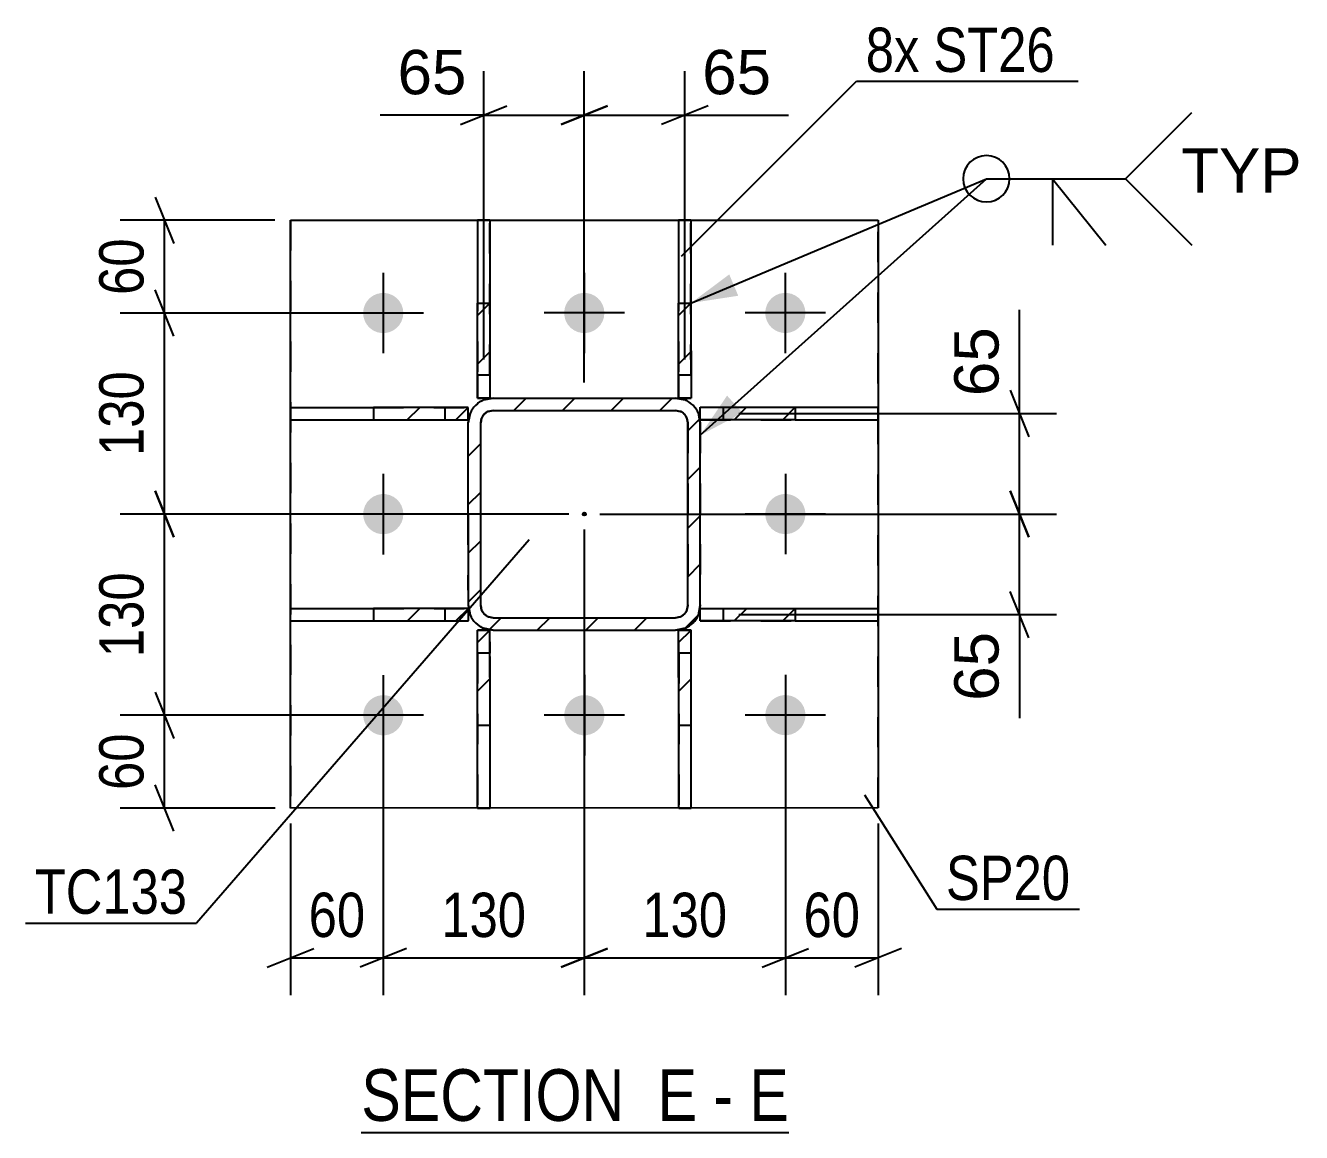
# Model space of a CAD drawing. Header units: millimetres. Extents: x 0 to 1189, y 0 to 841.
# Drawn here: x 417.1 to 499.6, y 256.2 to 327.7 of the extents above; entities that cross this region are included whole.
import ezdxf

# ---------------------------------------------------------------- set-up
doc = ezdxf.new("R2010")
doc.units = ezdxf.units.MM
doc.linetypes.add('DXK_LINE_DOT2', pattern=[3.9198, 1.9599, -1.9599])
doc.linetypes.add('DXK_LINE_DOT3', pattern=[5.9187, 2.979, -0.9799, 0.9799, -0.9799])
doc.styles.add('Arial', font='ARIAL.TTF', dxfattribs={"height": 0.2})
doc.styles.add('Arial Narrow', font='ARIALN.TTF', dxfattribs={"height": 0.2})

# ---------------------------------------------------------------- blocks, each defined once
blk = doc.blocks.new('Unknown-284935191-16 - 4229')
at = {"color": 6, "linetype": 'Continuous'}
blk.add_line((438.81, 256.19), (466.457, 256.19), dxfattribs=at)
at = {"color": 0, "linetype": 'Continuous'}
for points in [[(456.919, 256.94), (456.919, 260.44), (438.81, 260.44), (438.81, 256.94)], [(460.525, 256.94), (460.525, 260.44), (457.969, 260.44), (457.969, 256.94)], [(462.85, 256.94), (462.85, 260.44), (461.575, 260.44), (461.575, 256.94)], [(466.457, 256.94), (466.457, 260.44), (463.9, 260.44), (463.9, 256.94)]]:
    blk.add_wipeout(points, dxfattribs=at)
at = {"color": 7, "linetype": 'Continuous', "style": 'Arial Narrow'}
for s, height, p in [('SECTION ', 3.3405, (438.81, 256.94)), ('E', 3.34, (457.969, 256.94)), ('E', 3.34, (463.9, 256.94)), ('-', 3.34, (461.575, 256.94))]:
    blk.add_text(s, height=height, dxfattribs=at).set_placement(p)
blk = doc.blocks.new('Part-284935191-4232 - 4229')
at = {"linetype": 'Continuous'}
h = blk.add_hatch(dxfattribs=at)
h.set_pattern_fill('', scale=0.7, style=0, pattern_type=0)
h.set_pattern_definition([(45, (460.1302, 288.6652), (-1.57154, 1.57154), [])])
h.paths.add_polyline_path([(460.131, 282.525), (460.13, 288.665), (459.33, 288.665), (459.331, 282.525)])
at = {"color": 2, "linetype": 'Continuous'}
for p, q in [((459.33, 288.665), (459.33, 288.665)), ((459.331, 282.525), (459.33, 288.665)), ((460.13, 288.665), (459.33, 288.665)), ((460.13, 288.665), (460.13, 288.665)), ((460.131, 282.525), (460.13, 288.665)), ((459.332, 277.165), (459.331, 282.525)), ((459.331, 282.525), (460.131, 282.525)), ((460.132, 277.165), (460.131, 282.525)), ((459.332, 277.165), (460.132, 277.165))]:
    blk.add_line(p, q, dxfattribs=at)
at = {"color": 7, "linetype": 'DXK_LINE_DOT2'}
for p, q in [((459.331, 287.165), (459.33, 288.665)), ((459.33, 288.665), (460.13, 288.665)), ((460.131, 287.165), (460.13, 288.665)), ((460.131, 287.165), (459.331, 287.165)), ((459.331, 287.165), (459.332, 277.165)), ((460.132, 277.165), (460.131, 287.165))]:
    blk.add_line(p, q, dxfattribs=at)
blk = doc.blocks.new('Part-284935191-4231 - 4229')
at = {"linetype": 'Continuous'}
h = blk.add_hatch(dxfattribs=at)
h.set_pattern_fill('', scale=0.7, style=0, pattern_type=0)
h.set_pattern_definition([(45, (445.73, 290.063), (-1.57154, 1.57154), [])])
h.paths.add_polyline_path([(445.73, 289.263), (445.73, 290.063), (439.591, 290.062), (439.591, 289.262)])
at = {"color": 2, "linetype": 'Continuous'}
for p, q in [((434.23, 290.061), (439.591, 290.062)), ((434.23, 289.261), (434.23, 290.061)), ((445.73, 290.063), (439.591, 290.062)), ((439.591, 290.062), (439.591, 289.262)), ((445.73, 290.063), (445.73, 290.063)), ((445.73, 289.263), (445.73, 290.063)), ((434.23, 289.261), (439.591, 289.262)), ((439.591, 289.262), (445.73, 289.263)), ((445.73, 289.263), (445.73, 289.263))]:
    blk.add_line(p, q, dxfattribs=at)
at = {"color": 7, "linetype": 'DXK_LINE_DOT2'}
for p, q in [((439.591, 290.062), (445.73, 290.063)), ((444.23, 289.263), (444.23, 290.063)), ((445.73, 289.263), (445.73, 290.063)), ((439.591, 289.262), (445.73, 289.263))]:
    blk.add_line(p, q, dxfattribs=at)
blk = doc.blocks.new('Bolt-284935191-4289 - 4229')
at = {"linetype": 'Continuous'}
for points in [[(441.527, 309.155), (441.497, 308.885), (441.412, 308.627), (441.275, 308.393), (441.092, 308.191), (440.871, 308.033), (440.623, 307.923), (440.357, 307.868), (440.085, 307.87), (439.819, 307.927), (439.571, 308.039), (439.352, 308.2), (439.171, 308.403), (439.037, 308.639), (438.954, 308.898), (438.927, 309.168), (438.957, 309.438), (439.042, 309.696), (439.179, 309.931), (439.362, 310.132), (439.582, 310.291), (439.831, 310.4), (440.097, 310.455), (440.369, 310.454), (440.635, 310.396), (440.882, 310.284), (441.101, 310.124), (441.282, 309.921), (441.417, 309.685), (441.5, 309.426)], [(454.527, 309.158), (454.497, 308.888), (454.412, 308.629), (454.275, 308.395), (454.092, 308.194), (453.871, 308.035), (453.623, 307.926), (453.357, 307.87), (453.085, 307.872), (452.819, 307.93), (452.571, 308.041), (452.352, 308.202), (452.171, 308.405), (452.037, 308.641), (451.954, 308.9), (451.927, 309.17), (451.957, 309.44), (452.042, 309.699), (452.179, 309.933), (452.362, 310.134), (452.582, 310.293), (452.831, 310.402), (453.097, 310.458), (453.369, 310.456), (453.635, 310.398), (453.882, 310.287), (454.101, 310.126), (454.282, 309.923), (454.417, 309.687), (454.5, 309.428)], [(467.527, 309.16), (467.497, 308.89), (467.412, 308.632), (467.275, 308.397), (467.092, 308.196), (466.871, 308.037), (466.623, 307.928), (466.357, 307.873), (466.085, 307.874), (465.819, 307.932), (465.571, 308.044), (465.352, 308.204), (465.171, 308.407), (465.037, 308.643), (464.954, 308.902), (464.927, 309.173), (464.957, 309.443), (465.042, 309.701), (465.179, 309.935), (465.362, 310.137), (465.582, 310.295), (465.831, 310.405), (466.097, 310.46), (466.369, 310.458), (466.635, 310.401), (466.882, 310.289), (467.101, 310.128), (467.282, 309.925), (467.417, 309.689), (467.5, 309.43)], [(441.529, 296.155), (441.499, 295.885), (441.414, 295.627), (441.277, 295.393), (441.094, 295.191), (440.874, 295.033), (440.625, 294.923), (440.359, 294.868), (440.087, 294.87), (439.821, 294.927), (439.574, 295.039), (439.355, 295.2), (439.174, 295.403), (439.039, 295.639), (438.956, 295.898), (438.929, 296.168), (438.959, 296.438), (439.044, 296.696), (439.181, 296.931), (439.364, 297.132), (439.585, 297.291), (439.833, 297.4), (440.1, 297.455), (440.371, 297.454), (440.637, 297.396), (440.885, 297.284), (441.104, 297.124), (441.285, 296.921), (441.419, 296.685), (441.502, 296.426)], [(467.529, 296.16), (467.499, 295.89), (467.414, 295.632), (467.277, 295.397), (467.094, 295.196), (466.874, 295.037), (466.625, 294.928), (466.359, 294.873), (466.087, 294.874), (465.821, 294.932), (465.574, 295.044), (465.355, 295.204), (465.174, 295.407), (465.039, 295.643), (464.956, 295.902), (464.929, 296.173), (464.959, 296.443), (465.044, 296.701), (465.181, 296.935), (465.364, 297.137), (465.585, 297.295), (465.833, 297.405), (466.1, 297.46), (466.371, 297.458), (466.637, 297.401), (466.885, 297.289), (467.104, 297.128), (467.285, 296.925), (467.419, 296.689), (467.502, 296.43)], [(441.531, 283.155), (441.502, 282.885), (441.416, 282.627), (441.279, 282.393), (441.097, 282.191), (440.876, 282.033), (440.627, 281.923), (440.361, 281.868), (440.089, 281.87), (439.824, 281.927), (439.576, 282.039), (439.357, 282.2), (439.176, 282.403), (439.041, 282.639), (438.959, 282.898), (438.931, 283.168), (438.961, 283.438), (439.046, 283.696), (439.183, 283.931), (439.366, 284.132), (439.587, 284.291), (439.836, 284.4), (440.102, 284.455), (440.374, 284.454), (440.639, 284.396), (440.887, 284.284), (441.106, 284.124), (441.287, 283.921), (441.422, 283.685), (441.504, 283.426)], [(454.531, 283.158), (454.502, 282.888), (454.416, 282.629), (454.279, 282.395), (454.097, 282.194), (453.876, 282.035), (453.627, 281.926), (453.361, 281.87), (453.089, 281.872), (452.824, 281.93), (452.576, 282.041), (452.357, 282.202), (452.176, 282.405), (452.041, 282.641), (451.959, 282.9), (451.931, 283.17), (451.961, 283.44), (452.046, 283.699), (452.183, 283.933), (452.366, 284.134), (452.587, 284.293), (452.836, 284.402), (453.102, 284.458), (453.374, 284.456), (453.639, 284.398), (453.887, 284.287), (454.106, 284.126), (454.287, 283.923), (454.422, 283.687), (454.504, 283.428)], [(467.531, 283.16), (467.502, 282.89), (467.416, 282.632), (467.279, 282.397), (467.097, 282.196), (466.876, 282.037), (466.627, 281.928), (466.361, 281.873), (466.089, 281.874), (465.824, 281.932), (465.576, 282.044), (465.357, 282.204), (465.176, 282.407), (465.041, 282.643), (464.959, 282.902), (464.931, 283.173), (464.961, 283.443), (465.046, 283.701), (465.183, 283.935), (465.366, 284.137), (465.587, 284.295), (465.836, 284.405), (466.102, 284.46), (466.374, 284.458), (466.639, 284.401), (466.887, 284.289), (467.106, 284.128), (467.287, 283.925), (467.422, 283.689), (467.504, 283.43)]]:
    blk.add_hatch(color=1, dxfattribs=at).paths.add_polyline_path(points)
at = {"color": 1, "linetype": 'Continuous'}
for p, q in [((440.227, 311.762), (440.227, 306.562)), ((453.227, 311.764), (453.227, 306.564)), ((466.227, 311.766), (466.227, 306.566)), ((442.827, 309.162), (437.627, 309.161)), ((455.827, 309.164), (450.627, 309.164)), ((468.827, 309.167), (463.627, 309.166)), ((440.229, 298.762), (440.23, 293.562)), ((466.229, 298.766), (466.23, 293.566)), ((442.829, 296.162), (437.629, 296.161)), ((468.829, 296.167), (463.629, 296.166)), ((440.231, 285.762), (440.232, 280.562)), ((453.231, 285.764), (453.232, 280.564)), ((466.231, 285.766), (466.232, 280.566)), ((442.832, 283.162), (437.632, 283.161)), ((455.832, 283.164), (450.632, 283.164)), ((468.832, 283.167), (463.632, 283.166))]:
    blk.add_line(p, q, dxfattribs=at)
blk = doc.blocks.new('Part-284935191-4249 - 4229')
at = {"color": 2, "linetype": 'Continuous'}
for p, q in [((434.226, 315.161), (472.226, 315.167)), ((434.232, 277.161), (434.226, 315.161)), ((472.226, 315.167), (472.226, 315.167)), ((472.226, 315.167), (472.232, 277.167)), ((472.232, 277.167), (434.232, 277.161)), ((472.232, 277.167), (472.233, 277.167))]:
    blk.add_line(p, q, dxfattribs=at)
at = {"color": 7, "linetype": 'DXK_LINE_DOT2'}
for p, q in [((434.226, 315.161), (434.233, 277.161)), ((472.233, 277.167), (472.226, 315.167)), ((472.226, 315.167), (472.226, 315.167)), ((472.232, 277.167), (472.233, 277.167))]:
    blk.add_line(p, q, dxfattribs=at)
blk = doc.blocks.new('Part-284935191-4233 - 4229')
at = {"linetype": 'Continuous'}
h = blk.add_hatch(dxfattribs=at)
h.set_pattern_fill('', scale=0.7, style=0, pattern_type=0)
h.set_pattern_definition([(45, (445.7277, 303.0624), (-1.57154, 1.57154), [])])
h.paths.add_polyline_path([(445.728, 302.262), (445.728, 303.062), (439.588, 303.061), (439.588, 302.261)])
at = {"color": 2, "linetype": 'Continuous'}
for p, q in [((434.228, 303.06), (439.588, 303.061)), ((434.228, 302.26), (434.228, 303.06)), ((445.728, 303.062), (439.588, 303.061)), ((439.588, 303.061), (439.588, 302.261)), ((445.728, 303.062), (445.728, 303.062)), ((445.728, 302.262), (445.728, 303.062)), ((434.228, 302.26), (439.588, 302.261)), ((439.588, 302.261), (445.728, 302.262)), ((445.728, 302.262), (445.728, 302.262))]:
    blk.add_line(p, q, dxfattribs=at)
at = {"color": 7, "linetype": 'DXK_LINE_DOT2'}
for p, q in [((439.588, 303.061), (445.728, 303.062)), ((444.228, 302.262), (444.228, 303.062)), ((445.728, 302.262), (445.728, 303.062)), ((439.588, 302.261), (445.728, 302.262))]:
    blk.add_line(p, q, dxfattribs=at)
blk = doc.blocks.new('Part-284935191-4312 - 4229')
at = {"linetype": 'Continuous'}
h = blk.add_hatch(dxfattribs=at)
h.set_pattern_fill('', scale=0.7, style=0, pattern_type=0)
h.set_pattern_definition([(45, (459.7424, 288.787), (-1.57154, 1.57154), [])])
h.paths.add_polyline_path([(459.13, 288.665), (459.742, 288.787), (460.261, 289.134), (460.608, 289.653), (460.73, 290.265), (460.728, 302.065), (460.606, 302.678), (460.259, 303.197), (459.74, 303.543), (459.128, 303.665), (447.328, 303.663), (446.715, 303.541), (446.196, 303.194), (445.85, 302.675), (445.728, 302.063), (445.73, 290.263), (445.852, 289.65), (446.199, 289.131), (446.718, 288.785), (447.33, 288.663)])
h.paths.add_polyline_path([(447.33, 289.463), (447.024, 289.524), (446.764, 289.697), (446.591, 289.957), (446.53, 290.263), (446.528, 302.063), (446.589, 302.369), (446.762, 302.629), (447.022, 302.802), (447.328, 302.863), (459.128, 302.865), (459.434, 302.804), (459.693, 302.631), (459.867, 302.371), (459.928, 302.065), (459.93, 290.265), (459.869, 289.959), (459.696, 289.699), (459.436, 289.526), (459.13, 289.465)])
blk.add_hatch(color=246, dxfattribs=at).paths.add_polyline_path([(453.229, 296.064, -1), (453.229, 296.264, -1)])
at = {"color": 2, "linetype": 'Continuous'}
for p, q in [((447.328, 303.663), (446.715, 303.541)), ((447.328, 303.663), (459.128, 303.665)), ((447.328, 303.663), (447.328, 303.663)), ((459.128, 303.665), (459.128, 303.665)), ((459.74, 303.543), (459.128, 303.665)), ((447.022, 302.802), (447.328, 302.863)), ((447.328, 302.863), (459.128, 302.865)), ((447.328, 302.863), (447.328, 302.863)), ((459.128, 302.865), (459.128, 302.865)), ((459.128, 302.865), (459.434, 302.804)), ((445.85, 302.675), (445.728, 302.063)), ((445.728, 302.063), (445.728, 302.063)), ((445.73, 290.263), (445.728, 302.063)), ((446.528, 302.063), (446.589, 302.369)), ((446.528, 302.063), (446.528, 302.063)), ((446.53, 290.263), (446.528, 302.063)), ((459.867, 302.371), (459.928, 302.065)), ((459.928, 302.065), (459.928, 302.065)), ((459.93, 290.265), (459.928, 302.065)), ((460.728, 302.065), (460.606, 302.678)), ((460.728, 302.065), (460.728, 302.065)), ((460.73, 290.265), (460.728, 302.065)), ((445.73, 290.263), (445.73, 290.263)), ((445.73, 290.263), (445.852, 289.65)), ((446.53, 290.263), (446.53, 290.263)), ((446.591, 289.957), (446.53, 290.263)), ((459.93, 290.265), (459.869, 289.959)), ((459.93, 290.265), (459.93, 290.265)), ((460.608, 289.653), (460.73, 290.265)), ((460.73, 290.265), (460.73, 290.265)), ((446.718, 288.785), (447.33, 288.663)), ((447.33, 289.463), (447.024, 289.524)), ((447.33, 289.463), (459.13, 289.465)), ((447.33, 289.463), (447.33, 289.463)), ((459.436, 289.526), (459.13, 289.465)), ((459.13, 289.465), (459.13, 289.465)), ((459.13, 288.665), (459.742, 288.787)), ((447.33, 288.663), (459.13, 288.665)), ((447.33, 288.663), (447.33, 288.663)), ((459.13, 288.665), (459.13, 288.665))]:
    blk.add_line(p, q, dxfattribs=at)
at = {"color": 7, "linetype": 'DXK_LINE_DOT2'}
for p, q in [((446.716, 303.541), (447.328, 303.663)), ((447.328, 303.663), (459.128, 303.665)), ((459.128, 303.665), (459.74, 303.543)), ((447.328, 302.863), (447.022, 302.802)), ((447.328, 302.863), (459.128, 302.865)), ((459.434, 302.804), (459.128, 302.865)), ((445.728, 302.063), (445.85, 302.675)), ((445.73, 290.263), (445.728, 302.063)), ((446.589, 302.369), (446.528, 302.063)), ((446.53, 290.263), (446.528, 302.063)), ((459.928, 302.065), (459.867, 302.371)), ((459.928, 302.065), (459.93, 290.265)), ((460.606, 302.678), (460.728, 302.065)), ((460.728, 302.065), (460.73, 290.265)), ((445.852, 289.65), (445.73, 290.263)), ((446.53, 290.263), (446.591, 289.957)), ((459.869, 289.959), (459.93, 290.265)), ((460.73, 290.265), (460.608, 289.653)), ((447.33, 288.663), (446.718, 288.785)), ((447.024, 289.524), (447.33, 289.463)), ((447.33, 289.463), (459.13, 289.465)), ((459.13, 289.465), (459.436, 289.526)), ((459.743, 288.787), (459.13, 288.665)), ((447.33, 288.663), (459.13, 288.665))]:
    blk.add_line(p, q, dxfattribs=at)
at = {"color": 7, "linetype": 'DXK_LINE_DOT3'}
blk.add_line((453.23, 296.164), (453.229, 296.164), dxfattribs=at)
at = {"color": 246, "linetype": 'DXK_LINE_DOT2'}
blk.add_line((453.23, 296.164), (453.229, 296.164), dxfattribs=at)
at = {"color": 246, "linetype": 'Continuous'}
blk.add_circle((453.229, 296.164), 0.1, dxfattribs=at)
at = {"color": 7, "linetype": 'DXK_LINE_DOT2'}
for centre, radius, start, end in [((447.328, 302.063), 1.6, 112.50991, 157.50991), ((447.328, 302.063), 0.8, 112.50991, 157.50991), ((459.128, 302.065), 0.8, 22.50991, 67.50991), ((459.128, 302.065), 1.6, 22.50991, 67.50991), ((447.33, 290.263), 1.6, 202.50991, 247.50991), ((447.33, 290.263), 0.8, 202.50991, 247.50991), ((459.13, 290.265), 0.8, 292.50991, 337.50991), ((459.13, 290.265), 1.6, 292.50991, 337.50991)]:
    blk.add_arc(centre, radius, start, end, dxfattribs=at)
at = {"color": 2, "linetype": 'Continuous'}
for centre, radius, start, end in [((447.328, 302.063), 1.6, 112.50991, 157.50991), ((447.328, 302.063), 0.8, 112.50991, 157.50991), ((459.128, 302.065), 0.8, 22.50991, 67.50991), ((459.128, 302.065), 1.6, 22.50991, 67.50991), ((447.33, 290.263), 1.6, 202.50991, 247.50991), ((447.33, 290.263), 0.8, 202.50991, 247.50991), ((459.13, 290.265), 0.8, 292.50991, 337.50991), ((459.13, 290.265), 1.6, 292.50991, 337.50991)]:
    blk.add_arc(centre, radius, start, end, dxfattribs=at)
blk = doc.blocks.new('Part-284935191-4333 - 4229')
at = {"linetype": 'Continuous'}
h = blk.add_hatch(dxfattribs=at)
h.set_pattern_fill('', scale=0.7, style=0, pattern_type=0)
h.set_pattern_definition([(45, (466.8713, 290.0666), (-1.57154, 1.57154), [])])
h.paths.add_polyline_path([(466.871, 289.267), (466.871, 290.067), (460.73, 290.066), (460.73, 289.266)])
at = {"color": 7, "linetype": 'DXK_LINE_DOT2'}
for p, q in [((460.73, 290.066), (466.871, 290.067)), ((460.73, 289.266), (460.73, 290.066)), ((462.23, 289.266), (462.23, 290.066)), ((460.73, 289.266), (466.871, 289.267))]:
    blk.add_line(p, q, dxfattribs=at)
at = {"color": 2, "linetype": 'Continuous'}
for p, q in [((460.73, 290.066), (466.871, 290.067)), ((460.73, 290.066), (460.73, 290.066)), ((460.73, 289.266), (460.73, 290.066)), ((466.871, 290.067), (472.23, 290.068)), ((466.871, 290.067), (466.871, 289.267)), ((472.23, 289.268), (472.23, 290.068)), ((466.871, 289.267), (460.73, 289.266)), ((460.73, 289.266), (460.73, 289.266)), ((466.871, 289.267), (472.23, 289.268))]:
    blk.add_line(p, q, dxfattribs=at)
blk = doc.blocks.new('Part-284935191-4334 - 4229')
at = {"linetype": 'Continuous'}
h = blk.add_hatch(dxfattribs=at)
h.set_pattern_fill('', scale=0.7, style=0, pattern_type=0)
h.set_pattern_definition([(45, (466.869, 303.066), (-1.57154, 1.57154), [])])
h.paths.add_polyline_path([(466.869, 302.266), (466.869, 303.066), (460.728, 303.065), (460.728, 302.265)])
at = {"color": 7, "linetype": 'DXK_LINE_DOT2'}
for p, q in [((460.728, 303.065), (466.869, 303.066)), ((460.728, 302.265), (460.728, 303.065)), ((462.228, 302.265), (462.228, 303.065)), ((460.728, 302.265), (466.869, 302.266))]:
    blk.add_line(p, q, dxfattribs=at)
at = {"color": 2, "linetype": 'Continuous'}
for p, q in [((460.728, 303.065), (466.869, 303.066)), ((460.728, 303.065), (460.728, 303.065)), ((460.728, 302.265), (460.728, 303.065)), ((466.869, 303.066), (472.228, 303.067)), ((466.869, 303.066), (466.869, 302.266)), ((472.228, 302.267), (472.228, 303.067)), ((466.869, 302.266), (460.728, 302.265)), ((460.728, 302.265), (460.728, 302.265)), ((466.869, 302.266), (472.228, 302.267))]:
    blk.add_line(p, q, dxfattribs=at)
blk = doc.blocks.new('Part-284935191-4335 - 4229')
at = {"linetype": 'Continuous'}
h = blk.add_hatch(dxfattribs=at)
h.set_pattern_fill('', scale=0.7, style=0, pattern_type=0)
h.set_pattern_definition([(45, (447.1302, 288.663), (-1.57154, 1.57154), [])])
h.paths.add_polyline_path([(447.131, 282.524), (447.13, 288.663), (446.33, 288.663), (446.331, 282.523)])
at = {"color": 2, "linetype": 'Continuous'}
for p, q in [((446.33, 288.663), (446.33, 288.663)), ((446.331, 282.523), (446.33, 288.663)), ((447.13, 288.663), (446.33, 288.663)), ((447.13, 288.663), (447.13, 288.663)), ((447.131, 282.524), (447.13, 288.663)), ((446.331, 282.523), (447.131, 282.524)), ((446.332, 277.163), (446.331, 282.523)), ((447.132, 277.163), (447.131, 282.524)), ((446.332, 277.163), (447.132, 277.163))]:
    blk.add_line(p, q, dxfattribs=at)
at = {"color": 7, "linetype": 'DXK_LINE_DOT2'}
for p, q in [((446.331, 287.163), (446.33, 288.663)), ((446.33, 288.663), (447.13, 288.663)), ((447.131, 287.163), (447.13, 288.663)), ((447.131, 287.163), (446.331, 287.163)), ((446.331, 287.163), (446.332, 277.163)), ((447.132, 277.163), (447.131, 287.163))]:
    blk.add_line(p, q, dxfattribs=at)
blk = doc.blocks.new('Part-284935191-4336 - 4229')
at = {"linetype": 'Continuous'}
h = blk.add_hatch(dxfattribs=at)
h.set_pattern_fill('', scale=0.7, style=0, pattern_type=0)
h.set_pattern_definition([(45, (447.1265, 309.8024), (-1.57154, 1.57154), [])])
h.paths.add_polyline_path([(447.128, 303.663), (447.126, 309.802), (446.326, 309.802), (446.328, 303.663)])
at = {"color": 2, "linetype": 'Continuous'}
for p, q in [((447.126, 315.163), (446.326, 315.163)), ((446.326, 315.163), (446.326, 309.802)), ((447.126, 315.163), (447.126, 309.802)), ((446.328, 303.663), (446.326, 309.802)), ((446.326, 309.802), (447.126, 309.802)), ((447.126, 309.802), (447.128, 303.663)), ((446.328, 303.663), (446.328, 303.663)), ((447.128, 303.663), (446.328, 303.663)), ((447.128, 303.663), (447.128, 303.663))]:
    blk.add_line(p, q, dxfattribs=at)
at = {"color": 7, "linetype": 'DXK_LINE_DOT2'}
for p, q in [((446.326, 315.163), (446.328, 305.163)), ((447.128, 305.163), (447.126, 315.163)), ((446.328, 305.163), (447.128, 305.163)), ((446.328, 305.163), (446.328, 303.663)), ((447.128, 305.163), (447.128, 303.663)), ((446.328, 303.663), (447.128, 303.663))]:
    blk.add_line(p, q, dxfattribs=at)
blk = doc.blocks.new('Part-284935191-4337 - 4229')
at = {"linetype": 'Continuous'}
h = blk.add_hatch(dxfattribs=at)
h.set_pattern_fill('', scale=0.7, style=0, pattern_type=0)
h.set_pattern_definition([(45, (460.1265, 309.8056), (-1.57154, 1.57154), [])])
h.paths.add_polyline_path([(460.128, 303.665), (460.126, 309.806), (459.326, 309.805), (459.328, 303.665)])
at = {"color": 2, "linetype": 'Continuous'}
for p, q in [((460.126, 315.165), (459.326, 315.165)), ((459.326, 315.165), (459.326, 309.805)), ((460.126, 315.165), (460.126, 309.806)), ((459.326, 309.805), (460.126, 309.806)), ((459.328, 303.665), (459.326, 309.805)), ((460.126, 309.806), (460.128, 303.665)), ((459.328, 303.665), (459.328, 303.665)), ((460.128, 303.665), (459.328, 303.665)), ((460.128, 303.665), (460.128, 303.665))]:
    blk.add_line(p, q, dxfattribs=at)
at = {"color": 7, "linetype": 'DXK_LINE_DOT2'}
for p, q in [((459.326, 315.165), (459.328, 305.165)), ((460.128, 305.165), (460.126, 315.165)), ((459.328, 305.165), (460.128, 305.165)), ((459.328, 305.165), (459.328, 303.665)), ((460.128, 305.165), (460.128, 303.665)), ((459.328, 303.665), (460.128, 303.665))]:
    blk.add_line(p, q, dxfattribs=at)
blk = doc.blocks.new('StraightDimension-284935191-4375 - 4229')
at = {"color": 7, "linetype": 'Continuous'}
for p, q in [((466.232, 282.166), (466.232, 265.075)), ((472.232, 276.167), (472.232, 265.075)), ((464.732, 266.875), (467.732, 268.075)), ((466.232, 267.475), (472.232, 267.475)), ((473.732, 268.075), (470.732, 266.875))]:
    blk.add_line(p, q, dxfattribs=at)
at = {"color": 0}
blk.add_wipeout([(471.66, 268.225), (471.66, 272.425), (466.804, 272.425), (466.804, 268.225)], dxfattribs=at)
at = {"color": 3, "style": 'Arial Narrow'}
blk.add_text('60', height=2.8633, dxfattribs=at).set_placement((467.404, 268.825))
blk = doc.blocks.new('StraightDimension-284935191-4366 - 4229')
at = {"color": 7, "linetype": 'Continuous'}
for p, q in [((453.226, 295.164), (453.226, 265.075)), ((466.232, 282.166), (466.232, 265.075)), ((454.726, 268.075), (451.726, 266.875)), ((453.226, 267.475), (466.232, 267.475)), ((464.732, 266.875), (467.732, 268.075))]:
    blk.add_line(p, q, dxfattribs=at)
at = {"color": 0}
blk.add_wipeout([(463.071, 268.225), (463.071, 272.425), (456.386, 272.425), (456.386, 268.225)], dxfattribs=at)
at = {"color": 3, "style": 'Arial Narrow'}
blk.add_text('130', height=2.8633, dxfattribs=at).set_placement((456.986, 268.825))
blk = doc.blocks.new('StraightDimension-284935191-4411 - 4229')
at = {"color": 7, "linetype": 'Continuous'}
for p, q in [((425.476, 316.661), (426.676, 313.661)), ((433.226, 315.161), (423.226, 315.161)), ((426.076, 309.162), (426.076, 315.161)), ((426.676, 307.662), (425.476, 310.662)), ((439.227, 309.162), (423.226, 309.162))]:
    blk.add_line(p, q, dxfattribs=at)
at = {"color": 0}
blk.add_wipeout([(425.326, 314.589), (421.126, 314.589), (421.126, 309.733), (425.326, 309.733)], dxfattribs=at)
at = {"color": 3, "style": 'Arial Narrow'}
blk.add_text('60', height=2.8633, rotation=90.00021, dxfattribs=at).set_placement((424.726, 310.333))
blk = doc.blocks.new('StraightDimension-284935191-4356 - 4229')
at = {"color": 7, "linetype": 'Continuous'}
for p, q in [((440.231, 282.162), (440.231, 265.075)), ((434.232, 276.161), (434.232, 265.075)), ((432.732, 266.875), (435.732, 268.075)), ((434.232, 267.475), (440.231, 267.475)), ((441.731, 268.075), (438.731, 266.875))]:
    blk.add_line(p, q, dxfattribs=at)
at = {"color": 0}
blk.add_wipeout([(439.66, 268.225), (439.66, 272.425), (434.804, 272.425), (434.804, 268.225)], dxfattribs=at)
at = {"color": 3, "style": 'Arial Narrow'}
blk.add_text('60', height=2.8633, dxfattribs=at).set_placement((435.404, 268.825))
blk = doc.blocks.new('StraightDimension-284935191-4385 - 4229')
at = {"color": 7, "linetype": 'Continuous'}
for p, q in [((453.226, 295.164), (453.226, 265.075)), ((440.231, 282.162), (440.231, 265.075)), ((441.731, 268.075), (438.731, 266.875)), ((440.231, 267.475), (453.226, 267.475)), ((451.726, 266.875), (454.726, 268.075))]:
    blk.add_line(p, q, dxfattribs=at)
at = {"color": 0}
blk.add_wipeout([(450.071, 268.225), (450.071, 272.425), (443.386, 272.425), (443.386, 268.225)], dxfattribs=at)
at = {"color": 3, "style": 'Arial Narrow'}
blk.add_text('130', height=2.8633, dxfattribs=at).set_placement((443.986, 268.825))
blk = doc.blocks.new('StraightDimension-284935191-4395 - 4229')
at = {"color": 7, "linetype": 'Continuous'}
for p, q in [((426.676, 294.664), (425.476, 297.664)), ((452.229, 296.164), (423.226, 296.164)), ((426.076, 283.162), (426.076, 296.164)), ((425.476, 284.662), (426.676, 281.662)), ((439.231, 283.162), (423.226, 283.162))]:
    blk.add_line(p, q, dxfattribs=at)
at = {"color": 0}
blk.add_wipeout([(425.326, 293.005), (421.126, 293.005), (421.126, 286.321), (425.326, 286.321)], dxfattribs=at)
at = {"color": 3, "style": 'Arial Narrow'}
blk.add_text('130', height=2.8633, rotation=90.00021, dxfattribs=at).set_placement((424.726, 286.921))
blk = doc.blocks.new('StraightDimension-284935191-12308 - 4229')
at = {"color": 7, "linetype": 'Continuous'}
for p, q in [((481.366, 302.665), (481.366, 309.363)), ((481.366, 302.665), (481.366, 309.363)), ((480.766, 304.165), (481.966, 301.165)), ((463.228, 302.665), (483.766, 302.665)), ((481.366, 296.164), (481.366, 302.665)), ((481.966, 294.664), (480.766, 297.664)), ((454.229, 296.164), (483.766, 296.164))]:
    blk.add_line(p, q, dxfattribs=at)
at = {"color": 0}
blk.add_wipeout([(480.616, 308.838), (476.416, 308.838), (476.416, 303.19), (480.616, 303.19)], dxfattribs=at)
at = {"color": 3, "style": 'Arial'}
blk.add_text('65', height=2.8652, rotation=90.00021, dxfattribs=at).set_placement((480.016, 303.79))
blk = doc.blocks.new('StraightDimension-284935191-4403 - 4229')
at = {"color": 7, "linetype": 'Continuous'}
for p, q in [((426.676, 307.662), (425.476, 310.662)), ((439.227, 309.162), (423.226, 309.162)), ((426.076, 296.164), (426.076, 309.162)), ((425.476, 297.664), (426.676, 294.664)), ((452.229, 296.164), (423.226, 296.164))]:
    blk.add_line(p, q, dxfattribs=at)
at = {"color": 0}
blk.add_wipeout([(425.326, 306.005), (421.126, 306.005), (421.126, 299.321), (425.326, 299.321)], dxfattribs=at)
at = {"color": 3, "style": 'Arial Narrow'}
blk.add_text('130', height=2.8633, rotation=90.00021, dxfattribs=at).set_placement((424.726, 299.921))
blk = doc.blocks.new('StraightDimension-284935191-4421 - 4229')
at = {"color": 7, "linetype": 'Continuous'}
for p, q in [((425.476, 284.662), (426.676, 281.662)), ((439.231, 283.162), (423.226, 283.162)), ((426.076, 277.161), (426.076, 283.162)), ((426.676, 275.661), (425.476, 278.661)), ((433.232, 277.161), (423.226, 277.161))]:
    blk.add_line(p, q, dxfattribs=at)
at = {"color": 0}
blk.add_wipeout([(425.326, 282.589), (421.126, 282.589), (421.126, 277.733), (425.326, 277.733)], dxfattribs=at)
at = {"color": 3, "style": 'Arial Narrow'}
blk.add_text('60', height=2.8633, rotation=90.00021, dxfattribs=at).set_placement((424.726, 278.333))
blk = doc.blocks.new('StraightDimension-284935191-12295 - 4229')
at = {"color": 7, "linetype": 'Continuous'}
for p, q in [((453.226, 304.664), (453.226, 324.802)), ((459.728, 306.165), (459.728, 324.802)), ((451.726, 321.352), (454.726, 322.552)), ((453.226, 321.952), (459.728, 321.952)), ((461.228, 322.552), (458.228, 321.352)), ((459.728, 321.952), (466.425, 321.952)), ((459.728, 321.952), (466.425, 321.952))]:
    blk.add_line(p, q, dxfattribs=at)
at = {"color": 0}
blk.add_wipeout([(465.9, 322.702), (465.9, 326.902), (460.253, 326.902), (460.253, 322.702)], dxfattribs=at)
at = {"color": 3, "style": 'Arial'}
blk.add_text('65', height=2.8652, dxfattribs=at).set_placement((460.853, 323.302))
blk = doc.blocks.new('StraightDimension-284935191-12296 - 4229')
at = {"color": 7, "linetype": 'Continuous'}
for p, q in [((446.728, 306.163), (446.728, 324.802)), ((453.226, 304.664), (453.226, 324.802)), ((446.728, 321.952), (440.03, 321.952)), ((446.728, 321.952), (440.03, 321.952)), ((445.228, 321.352), (448.228, 322.552)), ((446.728, 321.952), (453.226, 321.952)), ((454.726, 322.552), (451.726, 321.352))]:
    blk.add_line(p, q, dxfattribs=at)
at = {"color": 0}
blk.add_wipeout([(446.203, 322.702), (446.203, 326.902), (440.555, 326.902), (440.555, 322.702)], dxfattribs=at)
at = {"color": 3, "style": 'Arial'}
blk.add_text('65', height=2.8652, dxfattribs=at).set_placement((441.155, 323.302))
blk = doc.blocks.new('StraightDimension-284935191-12309 - 4229')
at = {"color": 7, "linetype": 'Continuous'}
for p, q in [((480.766, 297.664), (481.966, 294.664)), ((454.229, 296.164), (483.766, 296.164)), ((481.366, 289.666), (481.366, 296.164)), ((481.966, 288.166), (480.766, 291.166)), ((463.23, 289.666), (483.766, 289.666)), ((481.366, 289.666), (481.366, 282.969)), ((481.366, 289.666), (481.366, 282.969))]:
    blk.add_line(p, q, dxfattribs=at)
at = {"color": 0}
blk.add_wipeout([(480.616, 289.141), (476.416, 289.141), (476.416, 283.494), (480.616, 283.494)], dxfattribs=at)
at = {"color": 3, "style": 'Arial'}
blk.add_text('65', height=2.8652, rotation=90.00021, dxfattribs=at).set_placement((480.016, 284.094))
blk = doc.blocks.new('Mark-284935191-4245 - 4229')
at = {"color": 30, "linetype": 'Continuous'}
for p, q in [((471.345, 278.02), (476.013, 270.616)), ((476.013, 270.616), (485.252, 270.616))]:
    blk.add_line(p, q, dxfattribs=at)
at = {"color": 0}
blk.add_wipeout([(484.652, 271.216), (484.652, 274.216), (476.613, 274.216), (476.613, 271.216)], dxfattribs=at)
blk.add_wipeout([(484.652, 271.216), (484.652, 274.216), (476.613, 274.216), (476.613, 271.216)], dxfattribs=at)
at = {"color": 3, "style": 'Arial Narrow'}
blk.add_text('SP20', height=2.8633, dxfattribs=at).set_placement((476.613, 271.216))
blk = doc.blocks.new('Mark-284935191-4308 - 4229')
at = {"color": 30, "linetype": 'Continuous'}
for p in [(449.657, 294.492), (417.097, 269.727)]:
    blk.add_line(p, (428.161, 269.727), dxfattribs=at)
at = {"color": 0}
blk.add_wipeout([(427.561, 270.327), (427.561, 273.327), (417.697, 273.327), (417.697, 270.327)], dxfattribs=at)
blk.add_wipeout([(427.561, 270.327), (427.561, 273.327), (417.697, 273.327), (417.697, 270.327)], dxfattribs=at)
at = {"color": 3, "style": 'Arial Narrow'}
blk.add_text('TC133', height=2.8633, dxfattribs=at).set_placement((417.697, 270.327))
blk = doc.blocks.new('WeldMark-284935191-12322 - 4229')
at = {"linetype": 'Continuous'}
for points in [[(463.183, 310.278), (460.126, 309.806), (462.601, 311.66)], [(463.461, 302.705), (460.726, 301.261), (462.46, 303.822)]]:
    blk.add_hatch(color=30, dxfattribs=at).paths.add_polyline_path(points)
at = {"color": 30, "linetype": 'Continuous'}
for p, q in [((460.126, 309.806), (479.227, 317.842)), ((460.726, 301.261), (479.227, 317.842)), ((479.227, 317.842), (488.227, 317.842))]:
    blk.add_line(p, q, dxfattribs=at)
at = {"color": 3, "linetype": 'Continuous'}
for q in [(486.941, 313.556), (483.513, 313.556)]:
    blk.add_line((483.513, 317.842), q, dxfattribs=at)
for start, end in [(90, 270), (270, 90)]:
    blk.add_arc((479.227, 317.842), 1.5, start, end, dxfattribs=at)
at = {"color": 0, "linetype": 'Continuous'}
blk.add_wipeout([(499.603, 316.942), (499.603, 319.942), (491.827, 319.942), (491.827, 316.942)], dxfattribs=at)
blk.add_wipeout([(499.603, 316.942), (499.603, 319.942), (491.827, 319.942), (491.827, 316.942)], dxfattribs=at)
at = {"color": 3, "linetype": 'Continuous'}
for q in [(492.513, 322.128), (492.513, 313.556)]:
    blk.add_line((488.227, 317.842), q, dxfattribs=at)
at = {"color": 3, "linetype": 'Continuous', "style": 'Arial'}
blk.add_text('TYP', height=2.8652, dxfattribs=at).set_placement((491.827, 316.942))
blk = doc.blocks.new('MarkSet-284935191-12380 - 4229')
at = {"color": 30, "linetype": 'Continuous'}
for p, q in [((459.516, 312.832), (470.829, 324.146)), ((470.829, 324.146), (485.156, 324.146))]:
    blk.add_line(p, q, dxfattribs=at)
at = {"color": 0}
for points in [[(474.901, 324.746), (474.901, 327.746), (471.429, 327.746), (471.429, 324.746)], [(483.656, 324.746), (483.656, 327.746), (475.801, 327.746), (475.801, 324.746)]]:
    blk.add_wipeout(points, dxfattribs=at)
for points in [[(474.901, 324.746), (474.901, 327.746), (471.429, 327.746), (471.429, 324.746)], [(483.656, 324.746), (483.656, 327.746), (475.801, 327.746), (475.801, 324.746)]]:
    blk.add_wipeout(points, dxfattribs=at)
at = {"color": 3, "style": 'Arial Narrow'}
for s, p in [('8x', (471.429, 324.746)), ('ST26', (475.801, 324.746))]:
    blk.add_text(s, height=2.8633, dxfattribs=at).set_placement(p)

msp = doc.modelspace()

# ---------------------------------------------------------------- block references
for name in ['Part-284935191-4249 - 4229', 'Part-284935191-4336 - 4229', 'Part-284935191-4337 - 4229', 'Bolt-284935191-4289 - 4229', 'Part-284935191-4312 - 4229', 'Part-284935191-4233 - 4229', 'Part-284935191-4334 - 4229', 'Part-284935191-4231 - 4229', 'Part-284935191-4333 - 4229', 'Part-284935191-4335 - 4229', 'Part-284935191-4232 - 4229', 'Unknown-284935191-16 - 4229']:
    msp.add_blockref(name, (0, 0))

# ---------------------------------------------------------------- next in the draw order: block references
for name in ['StraightDimension-284935191-4411 - 4229', 'StraightDimension-284935191-4356 - 4229', 'StraightDimension-284935191-4375 - 4229']:
    msp.add_blockref(name, (0, 0))

# ---------------------------------------------------------------- next in the draw order: block references
for name in ['StraightDimension-284935191-4366 - 4229', 'Mark-284935191-4245 - 4229']:
    msp.add_blockref(name, (0, 0))

# ---------------------------------------------------------------- next in the draw order: block references
msp.add_blockref('StraightDimension-284935191-4385 - 4229', (0, 0))

# ---------------------------------------------------------------- next in the draw order: block references
for name in ['StraightDimension-284935191-12308 - 4229', 'StraightDimension-284935191-4395 - 4229']:
    msp.add_blockref(name, (0, 0))

# ---------------------------------------------------------------- next in the draw order: block references
for name in ['StraightDimension-284935191-4403 - 4229', 'StraightDimension-284935191-12309 - 4229', 'StraightDimension-284935191-4421 - 4229']:
    msp.add_blockref(name, (0, 0))

# ---------------------------------------------------------------- next in the draw order: block references
for name in ['StraightDimension-284935191-12295 - 4229', 'Mark-284935191-4308 - 4229']:
    msp.add_blockref(name, (0, 0))

# ---------------------------------------------------------------- next in the draw order: block references
for name in ['StraightDimension-284935191-12296 - 4229', 'WeldMark-284935191-12322 - 4229']:
    msp.add_blockref(name, (0, 0))

# ---------------------------------------------------------------- next in the draw order: block references
msp.add_blockref('MarkSet-284935191-12380 - 4229', (0, 0))

doc.saveas('drawing.dxf')
